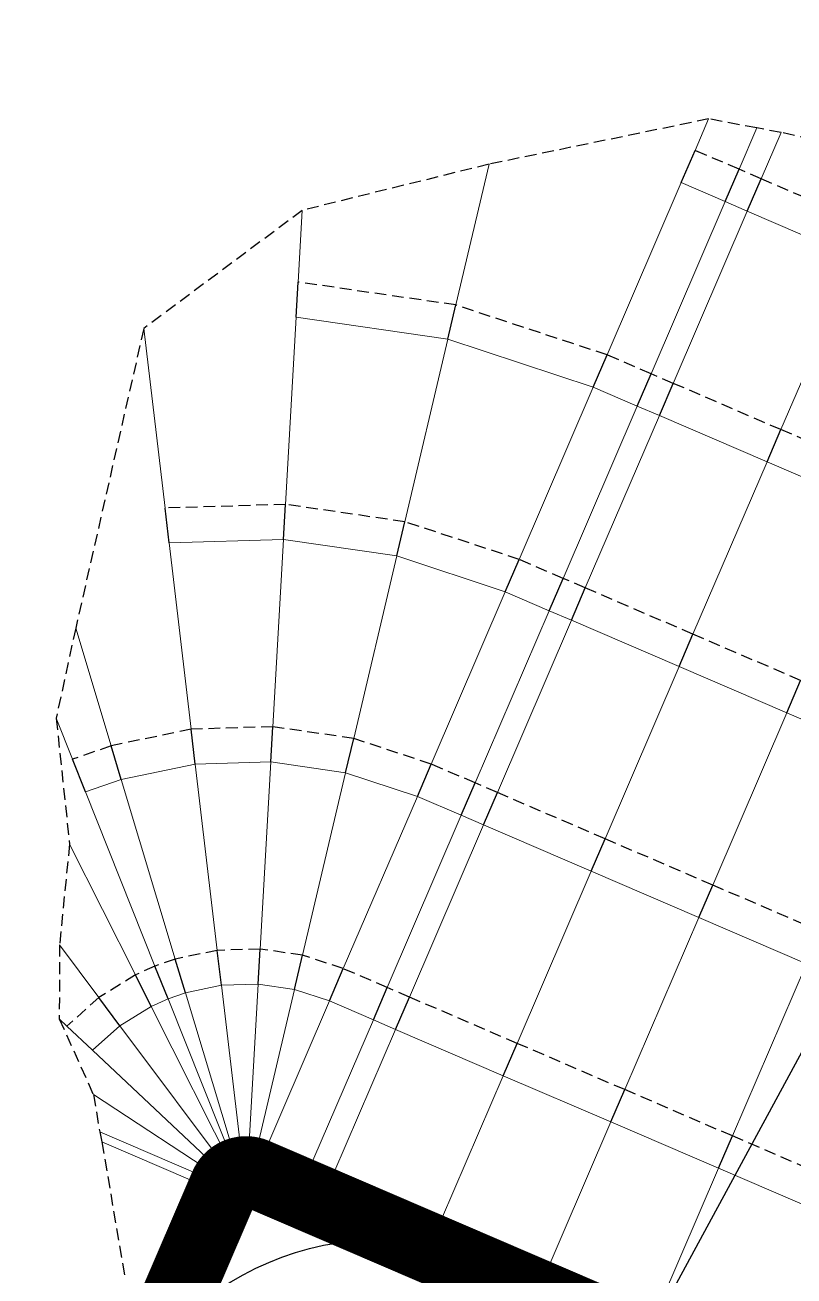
# Model space of a CAD drawing. Header units: metres. Extents: x 544752 to 548977, y 1840603 to 1844608.
# Drawn here: x 546561.3 to 546594.1, y 1843054.4 to 1843107.7 of the extents above; entities that cross this region are included whole.
import ezdxf

# ---------------------------------------------------------------- set-up
doc = ezdxf.new("R2010")
doc.units = ezdxf.units.M
doc.header["$MEASUREMENT"] = 0
doc.linetypes.add('ACAD_ISO02W100', pattern=[15, 12, -3])
doc.linetypes.add('Anordnung Grundriss$0$GESTRICHELT', pattern=[0.75, 0.5, -0.25])
doc.layers.add('Anordnung Grundriss$0$FBC-Windkraftstandort', color=7, linetype='Continuous')
doc.layers.add('C-ROAD', color=7, linetype='Continuous')
for name, color, linetype, lineweight in [('C-ROAD-CORR', 5, 'Continuous', 0), ('C-ROAD-LINK', 150, 'Continuous', 0), ('C-ROAD-STAN', 11, 'Continuous', 0), ('C-TOPO-FEAT', 94, 'Continuous', 5), ('Đường', 5, 'ACAD_ISO02W100', 5)]:
    doc.layers.add(name, color=color, linetype=linetype, lineweight=lineweight)

# ---------------------------------------------------------------- blocks, each defined once
blk = doc.blocks.new('TB')
at = {"layer": 'Anordnung Grundriss$0$FBC-Windkraftstandort', "color": 1, "ltscale": 0.2}
blk.add_lwpolyline([(-13.55471174141638, 1.926911110070236), (-43.69617991058402, -62.06130993178796), (-8.986057330875326, -2.857254823657982)], dxfattribs=at)
blk.add_circle((-0.4049538253086098, -1.769394799566726e-07), 12.5, dxfattribs=at)
at = {"layer": 'Defpoints', "color": 5, "linetype": 'Anordnung Grundriss$0$GESTRICHELT', "lineweight": 5, "ltscale": 0.2}
blk.add_circle((-0.4049538253086098, -1.769394799566726e-07), 105.7280000291212, dxfattribs=at)
blk = doc.blocks.new('VƯERFEWRFER')
blk.add_lwpolyline([(467558.3739784134, 1441403.465170017), (467513.3739784134, 1441403.465170017), (467513.3739784134, 1441358.465170017), (467558.3739784134, 1441358.465170017)], close=True)
blk = doc.blocks.new('fcwdăed')
at = {"xscale": -1, "rotation": 19.89216182940478}
blk.add_blockref('VƯERFEWRFER', (1396369.401823998, 242205.7439925189, -3.31594075425429), dxfattribs=at)
blk = doc.blocks.new('STA')
blk.add_circle((0, 0), 0.03600344113496039)
blk = doc.blocks.new('PI')
h = blk.add_hatch(color=256)
h.dxf.hatch_style = 1
h.paths.add_polyline_path([(0.01097384885793593, 0, 1), (-0.01097384885793593, 0, 1)])
at = {"xscale": 0.3048, "yscale": 0.3048, "zscale": 0.3048}
blk.add_blockref('STA', (0, 0), dxfattribs=at)

msp = doc.modelspace()

# ---------------------------------------------------------------- linework, layer by layer
at = {"layer": 'C-ROAD', "color": 3, "linetype": 'Continuous', "lineweight": 13}
for p, q in [((546570.189109219, 1843059.147695608), (546569.7941450139, 1843058.228999099)), ((546571.1078057286, 1843058.752731403), (546570.189109219, 1843059.147695608))]:
    msp.add_line(p, q, dxfattribs=at)
at = {"layer": 'C-ROAD', "color": 1, "linetype": 'ACAD_ISO02W100', "lineweight": -3, "ltscale": 0.1, "const_width": 3, "flags": 128}
msp.add_lwpolyline([(546571.1078057286, 1843058.752731403, 0.4142135625566546), (546569.7941450139, 1843058.228999099)], format="xyb", dxfattribs=at)
at = {"layer": 'C-ROAD', "color": 1, "linetype": 'ACAD_ISO02W100', "lineweight": 60, "ltscale": 0.1, "const_width": 3, "flags": 128}
for points in [[(546592.3027047494, 1843049.640661903), (546571.1078057286, 1843058.752731403)], [(546569.7941450139, 1843058.228999099), (546552.020755786, 1843016.887656167)]]:
    msp.add_lwpolyline(points, dxfattribs=at)
at = {"layer": 'C-ROAD-CORR', "color": 160, "linetype": 'Continuous'}
for p, q in [((546589.8686054714, 1843102.390815607, 604.0665627647725), (546590.4454271955, 1843103.732517204, 605.5270032718356)), ((546589.8686054714, 1843102.390815607, 604.0665627647725), (546590.4454271955, 1843103.732517204, 605.5270032718356)), ((546589.8686054714, 1843102.390815607, 604.0665627647725), (546590.4454271955, 1843103.732517204, 605.5270032718356)), ((546589.8686054714, 1843102.390815607, 604.0665627647725), (546590.4454271955, 1843103.732517204, 605.5270032718356)), ((546591.7417939145, 1843101.585498099, 604.0155886829159), (546592.4999079176, 1843103.34889002, 605.935038580672)), ((546591.7417939145, 1843101.585498099, 604.0155886829159), (546592.4999079176, 1843103.34889002, 605.935038580672)), ((546591.7417939145, 1843101.585498099, 604.0155886829159), (546592.4999079176, 1843103.34889002, 605.935038580672)), ((546591.7417939145, 1843101.585498099, 604.0155886829159), (546592.4999079176, 1843103.34889002, 605.935038580672)), ((546592.6895743011, 1843101.17803021, 603.989797238823), (546593.5381427864, 1843103.151821494, 606.1382665790724)), ((546592.6895743011, 1843101.17803021, 603.989797238823), (546593.5381427864, 1843103.151821494, 606.1382665790724)), ((546592.6895743011, 1843101.17803021, 603.989797238823), (546593.5381427864, 1843103.151821494, 606.1382665790724)), ((546592.6895743011, 1843101.17803021, 603.989797238823), (546593.5381427864, 1843103.151821494, 606.1382665790724)), ((546589.2761591638, 1843101.012770843, 604.0365627647725), (546589.8686054714, 1843102.390815607, 604.0665627647725)), ((546589.2761591638, 1843101.012770843, 604.0365627647725), (546589.8686054714, 1843102.390815607, 604.0665627647725)), ((546579.6607611441, 1843095.793681025, 596.0409039692153), (546581.0765554382, 1843101.799887236, 602.2117212999026)), ((546579.6607611441, 1843095.793681025, 596.0409039692153), (546581.0765554382, 1843101.799887236, 602.2117212999026)), ((546579.6607611441, 1843095.793681025, 596.0409039692153), (546581.0765554382, 1843101.799887236, 602.2117212999026)), ((546579.6607611441, 1843095.793681025, 596.0409039692153), (546581.0765554382, 1843101.799887236, 602.2117212999026)), ((546591.1493476068, 1843100.207453334, 603.9855886829159), (546591.7417939145, 1843101.585498099, 604.0155886829159)), ((546591.1493476068, 1843100.207453334, 603.9855886829159), (546591.7417939145, 1843101.585498099, 604.0155886829159)), ((546586.1164455229, 1843093.663198766, 596.0365627647725), (546589.2761591638, 1843101.012770843, 604.0365627647725)), ((546586.1164455229, 1843093.663198766, 596.0365627647725), (546589.2761591638, 1843101.012770843, 604.0365627647725)), ((546586.1164455229, 1843093.663198766, 596.0365627647725), (546589.2761591638, 1843101.012770843, 604.0365627647725)), ((546592.0971279935, 1843099.799985446, 603.9597972388231), (546592.6895743011, 1843101.17803021, 603.989797238823)), ((546592.0971279935, 1843099.799985446, 603.9597972388231), (546592.6895743011, 1843101.17803021, 603.989797238823)), ((546587.9896339659, 1843092.857881258, 595.9855886829159), (546591.1493476068, 1843100.207453334, 603.9855886829159)), ((546587.9896339659, 1843092.857881258, 595.9855886829159), (546591.1493476068, 1843100.207453334, 603.9855886829159)), ((546587.9896339659, 1843092.857881258, 595.9855886829159), (546591.1493476068, 1843100.207453334, 603.9855886829159)), ((546572.9331987617, 1843096.770778642, 596.0451132683564), (546573.1077186952, 1843099.831204151, 599.110510714336)), ((546572.9331987617, 1843096.770778642, 596.0451132683564), (546573.1077186952, 1843099.831204151, 599.110510714336)), ((546572.9331987617, 1843096.770778642, 596.0451132683564), (546573.1077186952, 1843099.831204151, 599.110510714336)), ((546572.9331987617, 1843096.770778642, 596.0451132683564), (546573.1077186952, 1843099.831204151, 599.110510714336)), ((546588.9374143525, 1843092.450413369, 595.9597972388231), (546592.0971279935, 1843099.799985446, 603.9597972388231)), ((546588.9374143525, 1843092.450413369, 595.9597972388231), (546592.0971279935, 1843099.799985446, 603.9597972388231)), ((546588.9374143525, 1843092.450413369, 595.9597972388231), (546592.0971279935, 1843099.799985446, 603.9597972388231)), ((546593.5308969003, 1843090.475592343, 595.8347972388232), (546596.6906105413, 1843097.82516442, 603.8347972388232)), ((546593.5308969003, 1843090.475592343, 595.8347972388232), (546596.6906105413, 1843097.82516442, 603.8347972388232)), ((546593.5308969003, 1843090.475592343, 595.8347972388232), (546596.6906105413, 1843097.82516442, 603.8347972388232)), ((546572.8478004064, 1843095.273211575, 596.0151132683565), (546572.9331987617, 1843096.770778642, 596.0451132683564)), ((546572.8478004064, 1843095.273211575, 596.0151132683565), (546572.9331987617, 1843096.770778642, 596.0451132683564)), ((546579.3166103895, 1843094.333694636, 596.0109039692153), (546579.6607611441, 1843095.793681025, 596.0409039692153)), ((546579.3166103895, 1843094.333694636, 596.0109039692153), (546579.6607611441, 1843095.793681025, 596.0409039692153)), ((546572.3923425113, 1843087.286187216, 588.0151132683565), (546572.8478004064, 1843095.273211575, 596.0151132683565)), ((546572.3923425113, 1843087.286187216, 588.0151132683565), (546572.8478004064, 1843095.273211575, 596.0151132683565)), ((546572.3923425113, 1843087.286187216, 588.0151132683565), (546572.8478004064, 1843095.273211575, 596.0151132683565)), ((546567.2525145387, 1843087.13038513, 588.0190627647748), (546566.347423896, 1843094.793202136, 595.7351468458039)), ((546567.2525145387, 1843087.13038513, 588.0190627647748), (546566.347423896, 1843094.793202136, 595.7351468458039)), ((546567.2525145387, 1843087.13038513, 588.0190627647748), (546566.347423896, 1843094.793202136, 595.7351468458039)), ((546567.2525145387, 1843087.13038513, 588.0190627647748), (546566.347423896, 1843094.793202136, 595.7351468458039)), ((546577.4811396981, 1843086.547100557, 588.0109039692153), (546579.3166103895, 1843094.333694636, 596.0109039692153)), ((546577.4811396981, 1843086.547100557, 588.0109039692153), (546579.3166103895, 1843094.333694636, 596.0109039692153)), ((546577.4811396981, 1843086.547100557, 588.0109039692153), (546579.3166103895, 1843094.333694636, 596.0109039692153)), ((546585.5239992152, 1843092.285154002, 596.0065627647725), (546586.1164455229, 1843093.663198766, 596.0365627647725)), ((546585.5239992152, 1843092.285154002, 596.0065627647725), (546586.1164455229, 1843093.663198766, 596.0365627647725)), ((546587.3971876582, 1843091.479836493, 595.955588682916), (546587.9896339659, 1843092.857881258, 595.9855886829159)), ((546587.3971876582, 1843091.479836493, 595.955588682916), (546587.9896339659, 1843092.857881258, 595.9855886829159)), ((546582.3642855743, 1843084.935581926, 588.0065627647725), (546585.5239992152, 1843092.285154002, 596.0065627647725)), ((546582.3642855743, 1843084.935581926, 588.0065627647725), (546585.5239992152, 1843092.285154002, 596.0065627647725)), ((546582.3642855743, 1843084.935581926, 588.0065627647725), (546585.5239992152, 1843092.285154002, 596.0065627647725)), ((546588.3449680449, 1843091.072368605, 595.9297972388231), (546588.9374143525, 1843092.450413369, 595.9597972388231)), ((546588.3449680449, 1843091.072368605, 595.9297972388231), (546588.9374143525, 1843092.450413369, 595.9597972388231)), ((546584.2374740173, 1843084.130264417, 587.955588682916), (546587.3971876582, 1843091.479836493, 595.955588682916)), ((546584.2374740173, 1843084.130264417, 587.955588682916), (546587.3971876582, 1843091.479836493, 595.955588682916)), ((546584.2374740173, 1843084.130264417, 587.955588682916), (546587.3971876582, 1843091.479836493, 595.955588682916)), ((546585.185254404, 1843083.722796528, 587.9297972388231), (546588.3449680449, 1843091.072368605, 595.9297972388231)), ((546585.185254404, 1843083.722796528, 587.9297972388231), (546588.3449680449, 1843091.072368605, 595.9297972388231)), ((546585.185254404, 1843083.722796528, 587.9297972388231), (546588.3449680449, 1843091.072368605, 595.9297972388231)), ((546592.9384505927, 1843089.097547579, 595.8047972388232), (546593.5308969003, 1843090.475592343, 595.8347972388232)), ((546592.9384505927, 1843089.097547579, 595.8047972388232), (546593.5308969003, 1843090.475592343, 595.8347972388232)), ((546589.7787369518, 1843081.747975503, 587.8047972388232), (546592.9384505927, 1843089.097547579, 595.8047972388232)), ((546589.7787369518, 1843081.747975503, 587.8047972388232), (546592.9384505927, 1843089.097547579, 595.8047972388232)), ((546589.7787369518, 1843081.747975503, 587.8047972388232), (546592.9384505927, 1843089.097547579, 595.8047972388232)), ((546567.4284633684, 1843085.640740202, 587.9890627647749), (546567.2525145387, 1843087.13038513, 588.0190627647748)), ((546567.4284633684, 1843085.640740202, 587.9890627647749), (546567.2525145387, 1843087.13038513, 588.0190627647748)), ((546572.3069441561, 1843085.788620149, 587.9851132683565), (546572.3923425113, 1843087.286187216, 588.0151132683565)), ((546572.3069441561, 1843085.788620149, 587.9851132683565), (546572.3923425113, 1843087.286187216, 588.0151132683565)), ((546577.1369889434, 1843085.087114168, 587.9809039692153), (546577.4811396981, 1843086.547100557, 588.0109039692153)), ((546577.1369889434, 1843085.087114168, 587.9809039692153), (546577.4811396981, 1843086.547100557, 588.0109039692153)), ((546571.851486261, 1843077.80159579, 579.9851132683565), (546572.3069441561, 1843085.788620149, 587.9851132683565)), ((546571.851486261, 1843077.80159579, 579.9851132683565), (546572.3069441561, 1843085.788620149, 587.9851132683565)), ((546571.851486261, 1843077.80159579, 579.9851132683565), (546572.3069441561, 1843085.788620149, 587.9851132683565)), ((546568.366857127, 1843077.695967257, 579.9890627647749), (546567.4284633684, 1843085.640740202, 587.9890627647749)), ((546568.366857127, 1843077.695967257, 579.9890627647749), (546567.4284633684, 1843085.640740202, 587.9890627647749)), ((546568.366857127, 1843077.695967257, 579.9890627647749), (546567.4284633684, 1843085.640740202, 587.9890627647749)), ((546575.301518252, 1843077.300520089, 579.9809039692153), (546577.1369889434, 1843085.087114168, 587.9809039692153)), ((546575.301518252, 1843077.300520089, 579.9809039692153), (546577.1369889434, 1843085.087114168, 587.9809039692153)), ((546575.301518252, 1843077.300520089, 579.9809039692153), (546577.1369889434, 1843085.087114168, 587.9809039692153)), ((546581.7718392666, 1843083.557537161, 587.9765627647726), (546582.3642855743, 1843084.935581926, 588.0065627647725)), ((546581.7718392666, 1843083.557537161, 587.9765627647726), (546582.3642855743, 1843084.935581926, 588.0065627647725)), ((546583.6450277097, 1843082.752219653, 587.925588682916), (546584.2374740173, 1843084.130264417, 587.955588682916)), ((546583.6450277097, 1843082.752219653, 587.925588682916), (546584.2374740173, 1843084.130264417, 587.955588682916)), ((546584.5928080963, 1843082.344751764, 587.8997972388231), (546585.185254404, 1843083.722796528, 587.9297972388231)), ((546584.5928080963, 1843082.344751764, 587.8997972388231), (546585.185254404, 1843083.722796528, 587.9297972388231)), ((546578.6121256257, 1843076.207965085, 579.9765627647726), (546581.7718392666, 1843083.557537161, 587.9765627647726)), ((546578.6121256257, 1843076.207965085, 579.9765627647726), (546581.7718392666, 1843083.557537161, 587.9765627647726)), ((546578.6121256257, 1843076.207965085, 579.9765627647726), (546581.7718392666, 1843083.557537161, 587.9765627647726)), ((546580.4853140687, 1843075.402647576, 579.925588682916), (546583.6450277097, 1843082.752219653, 587.925588682916)), ((546580.4853140687, 1843075.402647576, 579.925588682916), (546583.6450277097, 1843082.752219653, 587.925588682916)), ((546580.4853140687, 1843075.402647576, 579.925588682916), (546583.6450277097, 1843082.752219653, 587.925588682916)), ((546564.953509541, 1843076.986843959, 579.9926324550156), (546563.4420546929, 1843082.013226568, 585.2413482876593)), ((546564.953509541, 1843076.986843959, 579.9926324550156), (546563.4420546929, 1843082.013226568, 585.2413482876593)), ((546564.953509541, 1843076.986843959, 579.9926324550156), (546563.4420546929, 1843082.013226568, 585.2413482876593)), ((546564.953509541, 1843076.986843959, 579.9926324550156), (546563.4420546929, 1843082.013226568, 585.2413482876593)), ((546581.4330944554, 1843074.995179687, 579.8997972388231), (546584.5928080963, 1843082.344751764, 587.8997972388231)), ((546581.4330944554, 1843074.995179687, 579.8997972388231), (546584.5928080963, 1843082.344751764, 587.8997972388231)), ((546581.4330944554, 1843074.995179687, 579.8997972388231), (546584.5928080963, 1843082.344751764, 587.8997972388231)), ((546589.1862906441, 1843080.369930738, 587.7747972388232), (546589.7787369518, 1843081.747975503, 587.8047972388232)), ((546589.1862906441, 1843080.369930738, 587.7747972388232), (546589.7787369518, 1843081.747975503, 587.8047972388232)), ((546586.0265770032, 1843073.020358662, 579.7747972388232), (546589.1862906441, 1843080.369930738, 587.7747972388232)), ((546586.0265770032, 1843073.020358662, 579.7747972388232), (546589.1862906441, 1843080.369930738, 587.7747972388232)), ((546586.0265770032, 1843073.020358662, 579.7747972388232), (546589.1862906441, 1843080.369930738, 587.7747972388232)), ((546593.7797731919, 1843078.395109713, 587.6497972388233), (546594.3722194995, 1843079.773154477, 587.6797972388233)), ((546593.7797731919, 1843078.395109713, 587.6497972388233), (546594.3722194995, 1843079.773154477, 587.6797972388233)), ((546590.620059551, 1843071.045537636, 579.6497972388233), (546593.7797731919, 1843078.395109713, 587.6497972388233)), ((546590.620059551, 1843071.045537636, 579.6497972388233), (546593.7797731919, 1843078.395109713, 587.6497972388233)), ((546590.620059551, 1843071.045537636, 579.6497972388233), (546593.7797731919, 1843078.395109713, 587.6497972388233)), ((546563.3061482369, 1843076.412002881, 579.9941731654365), (546562.60715903, 1843078.165254785, 581.8816259860539)), ((546563.3061482369, 1843076.412002881, 579.9941731654365), (546562.60715903, 1843078.165254785, 581.8816259860539)), ((546563.3061482369, 1843076.412002881, 579.9941731654365), (546562.60715903, 1843078.165254785, 581.8816259860539)), ((546563.3061482369, 1843076.412002881, 579.9941731654365), (546562.60715903, 1843078.165254785, 581.8816259860539)), ((546571.7660879057, 1843076.304028723, 579.9551132683565), (546571.851486261, 1843077.80159579, 579.9851132683565)), ((546571.7660879057, 1843076.304028723, 579.9551132683565), (546571.851486261, 1843077.80159579, 579.9851132683565)), ((546568.5428059568, 1843076.20632233, 579.9590627647749), (546568.366857127, 1843077.695967257, 579.9890627647749)), ((546568.5428059568, 1843076.20632233, 579.9590627647749), (546568.366857127, 1843077.695967257, 579.9890627647749)), ((546574.9573674974, 1843075.8405337, 579.9509039692153), (546575.301518252, 1843077.300520089, 579.9809039692153)), ((546574.9573674974, 1843075.8405337, 579.9509039692153), (546575.301518252, 1843077.300520089, 579.9809039692153)), ((546565.3854594397, 1843075.550383279, 579.9626324550156), (546564.953509541, 1843076.986843959, 579.9926324550156)), ((546565.3854594397, 1843075.550383279, 579.9626324550156), (546564.953509541, 1843076.986843959, 579.9926324550156)), ((546563.8616502333, 1843075.018655282, 579.9641731654365), (546563.3061482369, 1843076.412002881, 579.9941731654365)), ((546563.8616502333, 1843075.018655282, 579.9641731654365), (546563.3061482369, 1843076.412002881, 579.9941731654365)), ((546569.4811997153, 1843068.261549384, 571.9590627647749), (546568.5428059568, 1843076.20632233, 579.9590627647749)), ((546569.4811997153, 1843068.261549384, 571.9590627647749), (546568.5428059568, 1843076.20632233, 579.9590627647749)), ((546569.4811997153, 1843068.261549384, 571.9590627647749), (546568.5428059568, 1843076.20632233, 579.9590627647749)), ((546571.3106300107, 1843068.317004364, 571.9551132683565), (546571.7660879057, 1843076.304028723, 579.9551132683565)), ((546571.3106300107, 1843068.317004364, 571.9551132683565), (546571.7660879057, 1843076.304028723, 579.9551132683565)), ((546571.3106300107, 1843068.317004364, 571.9551132683565), (546571.7660879057, 1843076.304028723, 579.9551132683565)), ((546578.0196793181, 1843074.82992032, 579.9465627647726), (546578.6121256257, 1843076.207965085, 579.9765627647726)), ((546578.0196793181, 1843074.82992032, 579.9465627647726), (546578.6121256257, 1843076.207965085, 579.9765627647726)), ((546573.1218968059, 1843068.053939621, 571.9509039692153), (546574.9573674974, 1843075.8405337, 579.9509039692153)), ((546573.1218968059, 1843068.053939621, 571.9509039692153), (546574.9573674974, 1843075.8405337, 579.9509039692153)), ((546573.1218968059, 1843068.053939621, 571.9509039692153), (546574.9573674974, 1843075.8405337, 579.9509039692153)), ((546567.6891922327, 1843067.889259653, 571.9626324550156), (546565.3854594397, 1843075.550383279, 579.9626324550156)), ((546567.6891922327, 1843067.889259653, 571.9626324550156), (546565.3854594397, 1843075.550383279, 579.9626324550156)), ((546567.6891922327, 1843067.889259653, 571.9626324550156), (546565.3854594397, 1843075.550383279, 579.9626324550156)), ((546579.8928677611, 1843074.024602812, 579.895588682916), (546580.4853140687, 1843075.402647576, 579.925588682916)), ((546579.8928677611, 1843074.024602812, 579.895588682916), (546580.4853140687, 1843075.402647576, 579.925588682916)), ((546566.8243275479, 1843067.587468087, 571.9641731654365), (546563.8616502333, 1843075.018655282, 579.9641731654365)), ((546566.8243275479, 1843067.587468087, 571.9641731654365), (546563.8616502333, 1843075.018655282, 579.9641731654365)), ((546566.8243275479, 1843067.587468087, 571.9641731654365), (546563.8616502333, 1843075.018655282, 579.9641731654365)), ((546574.8599656771, 1843067.480348244, 571.9465627647726), (546578.0196793181, 1843074.82992032, 579.9465627647726)), ((546574.8599656771, 1843067.480348244, 571.9465627647726), (546578.0196793181, 1843074.82992032, 579.9465627647726)), ((546574.8599656771, 1843067.480348244, 571.9465627647726), (546578.0196793181, 1843074.82992032, 579.9465627647726)), ((546580.8406481477, 1843073.617134923, 579.8697972388231), (546581.4330944554, 1843074.995179687, 579.8997972388231)), ((546580.8406481477, 1843073.617134923, 579.8697972388231), (546581.4330944554, 1843074.995179687, 579.8997972388231)), ((546576.7331541202, 1843066.675030735, 571.895588682916), (546579.8928677611, 1843074.024602812, 579.895588682916)), ((546576.7331541202, 1843066.675030735, 571.895588682916), (546579.8928677611, 1843074.024602812, 579.895588682916)), ((546576.7331541202, 1843066.675030735, 571.895588682916), (546579.8928677611, 1843074.024602812, 579.895588682916)), ((546577.6809345068, 1843066.267562846, 571.8697972388231), (546580.8406481477, 1843073.617134923, 579.8697972388231)), ((546577.6809345068, 1843066.267562846, 571.8697972388231), (546580.8406481477, 1843073.617134923, 579.8697972388231)), ((546577.6809345068, 1843066.267562846, 571.8697972388231), (546580.8406481477, 1843073.617134923, 579.8697972388231)), ((546585.4341306955, 1843071.642313897, 579.7447972388233), (546586.0265770032, 1843073.020358662, 579.7747972388232)), ((546585.4341306955, 1843071.642313897, 579.7447972388233), (546586.0265770032, 1843073.020358662, 579.7747972388232)), ((546565.9890568039, 1843067.211447006, 571.9657138758525), (546563.1779706647, 1843072.791869225, 578.2141790819768)), ((546565.9890568039, 1843067.211447006, 571.9657138758525), (546563.1779706647, 1843072.791869225, 578.2141790819768)), ((546565.9890568039, 1843067.211447006, 571.9657138758525), (546563.1779706647, 1843072.791869225, 578.2141790819768)), ((546565.9890568039, 1843067.211447006, 571.9657138758525), (546563.1779706647, 1843072.791869225, 578.2141790819768)), ((546582.2744170546, 1843064.292741821, 571.7447972388233), (546585.4341306955, 1843071.642313897, 579.7447972388233)), ((546582.2744170546, 1843064.292741821, 571.7447972388233), (546585.4341306955, 1843071.642313897, 579.7447972388233)), ((546582.2744170546, 1843064.292741821, 571.7447972388233), (546585.4341306955, 1843071.642313897, 579.7447972388233)), ((546590.0276132433, 1843069.667492872, 579.6197972388234), (546590.620059551, 1843071.045537636, 579.6497972388233)), ((546590.0276132433, 1843069.667492872, 579.6197972388234), (546590.620059551, 1843071.045537636, 579.6497972388233)), ((546586.8678996024, 1843062.317920795, 571.6197972388234), (546590.0276132433, 1843069.667492872, 579.6197972388234)), ((546586.8678996024, 1843062.317920795, 571.6197972388234), (546590.0276132433, 1843069.667492872, 579.6197972388234)), ((546586.8678996024, 1843062.317920795, 571.6197972388234), (546590.0276132433, 1843069.667492872, 579.6197972388234)), ((546564.4324511836, 1843066.248706436, 571.968213399868), (546562.7519351224, 1843068.500316593, 574.7778188044323)), ((546564.4324511836, 1843066.248706436, 571.968213399868), (546562.7519351224, 1843068.500316593, 574.7778188044323)), ((546564.4324511836, 1843066.248706436, 571.968213399868), (546562.7519351224, 1843068.500316593, 574.7778188044323)), ((546564.4324511836, 1843066.248706436, 571.968213399868), (546562.7519351224, 1843068.500316593, 574.7778188044323)), ((546569.657148545, 1843066.771904457, 571.9290627647749), (546569.4811997153, 1843068.261549384, 571.9590627647749)), ((546569.657148545, 1843066.771904457, 571.9290627647749), (546569.4811997153, 1843068.261549384, 571.9590627647749)), ((546571.2252316554, 1843066.819437297, 571.9251132683565), (546571.3106300107, 1843068.317004364, 571.9551132683565)), ((546571.2252316554, 1843066.819437297, 571.9251132683565), (546571.3106300107, 1843068.317004364, 571.9551132683565)), ((546567.3798295445, 1843066.194120488, 571.9341731654365), (546566.8243275479, 1843067.587468087, 571.9641731654365)), ((546567.3798295445, 1843066.194120488, 571.9341731654365), (546566.8243275479, 1843067.587468087, 571.9641731654365)), ((546568.1211421314, 1843066.452798973, 571.9326324550157), (546567.6891922327, 1843067.889259653, 571.9626324550156)), ((546568.1211421314, 1843066.452798973, 571.9326324550157), (546567.6891922327, 1843067.889259653, 571.9626324550156)), ((546572.7777460513, 1843066.593953232, 571.9209039692154), (546573.1218968059, 1843068.053939621, 571.9509039692153)), ((546572.7777460513, 1843066.593953232, 571.9209039692154), (546573.1218968059, 1843068.053939621, 571.9509039692153)), ((546591.4613821502, 1843060.34309977, 571.4947972388235), (546594.6210957911, 1843067.692671846, 579.4947972388235)), ((546591.4613821502, 1843060.34309977, 571.4947972388235), (546594.6210957911, 1843067.692671846, 579.4947972388235)), ((546591.4613821502, 1843060.34309977, 571.4947972388235), (546594.6210957911, 1843067.692671846, 579.4947972388235)), ((546566.6638831923, 1843065.871816704, 571.9357138758526), (546565.9890568039, 1843067.211447006, 571.9657138758525)), ((546566.6638831923, 1843065.871816704, 571.9357138758526), (546565.9890568039, 1843067.211447006, 571.9657138758525)), ((546574.2675193695, 1843066.10230348, 571.9165627647726), (546574.8599656771, 1843067.480348244, 571.9465627647726)), ((546574.2675193695, 1843066.10230348, 571.9165627647726), (546574.8599656771, 1843067.480348244, 571.9465627647726)), ((546570.5955423036, 1843058.827131512, 563.9290627647749), (546569.657148545, 1843066.771904457, 571.9290627647749)), ((546570.5955423036, 1843058.827131512, 563.9290627647749), (546569.657148545, 1843066.771904457, 571.9290627647749)), ((546570.5955423036, 1843058.827131512, 563.9290627647749), (546569.657148545, 1843066.771904457, 571.9290627647749)), ((546570.7697737603, 1843058.832412938, 563.9251132683565), (546571.2252316554, 1843066.819437297, 571.9251132683565)), ((546570.7697737603, 1843058.832412938, 563.9251132683565), (546571.2252316554, 1843066.819437297, 571.9251132683565)), ((546570.7697737603, 1843058.832412938, 563.9251132683565), (546571.2252316554, 1843066.819437297, 571.9251132683565)), ((546570.9422753599, 1843058.807359153, 563.9209039692154), (546572.7777460513, 1843066.593953232, 571.9209039692154)), ((546570.9422753599, 1843058.807359153, 563.9209039692154), (546572.7777460513, 1843066.593953232, 571.9209039692154)), ((546570.9422753599, 1843058.807359153, 563.9209039692154), (546572.7777460513, 1843066.593953232, 571.9209039692154)), ((546576.1407078125, 1843065.296985971, 571.865588682916), (546576.7331541202, 1843066.675030735, 571.895588682916)), ((546576.1407078125, 1843065.296985971, 571.865588682916), (546576.7331541202, 1843066.675030735, 571.895588682916)), ((546565.3296498035, 1843065.046610502, 571.938213399868), (546564.4324511836, 1843066.248706436, 571.968213399868)), ((546565.3296498035, 1843065.046610502, 571.938213399868), (546564.4324511836, 1843066.248706436, 571.968213399868)), ((546570.3425068591, 1843058.762933293, 563.9341731654365), (546567.3798295445, 1843066.194120488, 571.9341731654365)), ((546570.3425068591, 1843058.762933293, 563.9341731654365), (546567.3798295445, 1843066.194120488, 571.9341731654365)), ((546570.3425068591, 1843058.762933293, 563.9341731654365), (546567.3798295445, 1843066.194120488, 571.9341731654365)), ((546570.4248749244, 1843058.791675347, 563.9326324550157), (546568.1211421314, 1843066.452798973, 571.9326324550157)), ((546570.4248749244, 1843058.791675347, 563.9326324550157), (546568.1211421314, 1843066.452798973, 571.9326324550157)), ((546570.4248749244, 1843058.791675347, 563.9326324550157), (546568.1211421314, 1843066.452798973, 571.9326324550157)), ((546571.1078057286, 1843058.752731403, 563.9165627647726), (546574.2675193695, 1843066.10230348, 571.9165627647726)), ((546571.1078057286, 1843058.752731403, 563.9165627647726), (546574.2675193695, 1843066.10230348, 571.9165627647726)), ((546571.1078057286, 1843058.752731403, 563.9165627647726), (546574.2675193695, 1843066.10230348, 571.9165627647726)), ((546577.0884881992, 1843064.889518082, 571.8397972388232), (546577.6809345068, 1843066.267562846, 571.8697972388231)), ((546577.0884881992, 1843064.889518082, 571.8397972388232), (546577.6809345068, 1843066.267562846, 571.8697972388231)), ((546570.2629572644, 1843058.727121761, 563.9357138758526), (546566.6638831923, 1843065.871816704, 571.9357138758526)), ((546570.2629572644, 1843058.727121761, 563.9357138758526), (546566.6638831923, 1843065.871816704, 571.9357138758526)), ((546570.2629572644, 1843058.727121761, 563.9357138758526), (546566.6638831923, 1843065.871816704, 571.9357138758526)), ((546563.066672046, 1843065.030290331, 571.970055080292), (546562.7405098659, 1843065.337260555, 572.4179529329275)), ((546563.066672046, 1843065.030290331, 571.970055080292), (546562.7405098659, 1843065.337260555, 572.4179529329275)), ((546563.066672046, 1843065.030290331, 571.970055080292), (546562.7405098659, 1843065.337260555, 572.4179529329275)), ((546563.066672046, 1843065.030290331, 571.970055080292), (546562.7405098659, 1843065.337260555, 572.4179529329275)), ((546564.1589819713, 1843064.00225384, 571.940055080292), (546563.066672046, 1843065.030290331, 571.970055080292)), ((546564.1589819713, 1843064.00225384, 571.940055080292), (546563.066672046, 1843065.030290331, 571.970055080292)), ((546570.1147091101, 1843058.635432183, 563.938213399868), (546565.3296498035, 1843065.046610502, 571.938213399868)), ((546570.1147091101, 1843058.635432183, 563.938213399868), (546565.3296498035, 1843065.046610502, 571.938213399868)), ((546570.1147091101, 1843058.635432183, 563.938213399868), (546565.3296498035, 1843065.046610502, 571.938213399868)), ((546572.9809941716, 1843057.947413894, 563.865588682916), (546576.1407078125, 1843065.296985971, 571.865588682916)), ((546572.9809941716, 1843057.947413894, 563.865588682916), (546576.1407078125, 1843065.296985971, 571.865588682916)), ((546572.9809941716, 1843057.947413894, 563.865588682916), (546576.1407078125, 1843065.296985971, 571.865588682916)), ((546573.9287745582, 1843057.539946006, 563.8397972388232), (546577.0884881992, 1843064.889518082, 571.8397972388232)), ((546573.9287745582, 1843057.539946006, 563.8397972388232), (546577.0884881992, 1843064.889518082, 571.8397972388232)), ((546573.9287745582, 1843057.539946006, 563.8397972388232), (546577.0884881992, 1843064.889518082, 571.8397972388232)), ((546569.9846349065, 1843058.519392554, 563.940055080292), (546564.1589819713, 1843064.00225384, 571.940055080292)), ((546569.9846349065, 1843058.519392554, 563.940055080292), (546564.1589819713, 1843064.00225384, 571.940055080292)), ((546569.9846349065, 1843058.519392554, 563.940055080292), (546564.1589819713, 1843064.00225384, 571.940055080292)), ((546581.681970747, 1843062.914697057, 571.7147972388233), (546582.2744170546, 1843064.292741821, 571.7447972388233)), ((546581.681970747, 1843062.914697057, 571.7147972388233), (546582.2744170546, 1843064.292741821, 571.7447972388233)), ((546578.522257106, 1843055.56512498, 563.7147972388233), (546581.681970747, 1843062.914697057, 571.7147972388233)), ((546578.522257106, 1843055.56512498, 563.7147972388233), (546581.681970747, 1843062.914697057, 571.7147972388233)), ((546578.522257106, 1843055.56512498, 563.7147972388233), (546581.681970747, 1843062.914697057, 571.7147972388233)), ((546586.2754532947, 1843060.939876031, 571.5897972388234), (546586.8678996024, 1843062.317920795, 571.6197972388234)), ((546586.2754532947, 1843060.939876031, 571.5897972388234), (546586.8678996024, 1843062.317920795, 571.6197972388234)), ((546569.8766868925, 1843058.382528679, 563.9411829585952), (546564.196036729, 1843062.108874499, 570.7349624257695)), ((546569.8766868925, 1843058.382528679, 563.9411829585952), (546564.196036729, 1843062.108874499, 570.7349624257695)), ((546569.8766868925, 1843058.382528679, 563.9411829585952), (546564.196036729, 1843062.108874499, 570.7349624257695)), ((546569.8766868925, 1843058.382528679, 563.9411829585952), (546564.196036729, 1843062.108874499, 570.7349624257695)), ((546583.1157396538, 1843053.590303955, 563.5897972388234), (546586.2754532947, 1843060.939876031, 571.5897972388234)), ((546583.1157396538, 1843053.590303955, 563.5897972388234), (546586.2754532947, 1843060.939876031, 571.5897972388234)), ((546583.1157396538, 1843053.590303955, 563.5897972388234), (546586.2754532947, 1843060.939876031, 571.5897972388234)), ((546569.7941450139, 1843058.228999099, 563.9415627647686), (546564.4673319138, 1843060.51909216, 569.7397921524451)), ((546569.7941450139, 1843058.228999099, 563.9415627647686), (546564.4673319138, 1843060.51909216, 569.7397921524451)), ((546569.7941450139, 1843058.228999099, 563.9415627647686), (546564.4673319138, 1843060.51909216, 569.7397921524451)), ((546569.7941450139, 1843058.228999099, 563.9415627647686), (546564.4673319138, 1843060.51909216, 569.7397921524451)), ((546590.8689358425, 1843058.965055005, 571.4647972388235), (546591.4613821502, 1843060.34309977, 571.4947972388235)), ((546590.8689358425, 1843058.965055005, 571.4647972388235), (546591.4613821502, 1843060.34309977, 571.4947972388235)), ((546569.6525177084, 1843057.899570483, 563.9415627647684), (546564.5552865973, 1843060.090962104, 569.4898924447388)), ((546569.6525177084, 1843057.899570483, 563.9415627647684), (546564.5552865973, 1843060.090962104, 569.4898924447388)), ((546569.6525177084, 1843057.899570483, 563.9415627647684), (546564.5552865973, 1843060.090962104, 569.4898924447388)), ((546569.6525177084, 1843057.899570483, 563.9415627647684), (546564.5552865973, 1843060.090962104, 569.4898924447388)), ((546587.7092222016, 1843051.615482929, 563.4647972388235), (546590.8689358425, 1843058.965055005, 571.4647972388235)), ((546587.7092222016, 1843051.615482929, 563.4647972388235), (546590.8689358425, 1843058.965055005, 571.4647972388235)), ((546587.7092222016, 1843051.615482929, 563.4647972388235), (546590.8689358425, 1843058.965055005, 571.4647972388235))]:
    msp.add_line(p, q, dxfattribs=at)
at = {"layer": 'C-ROAD-CORR', "color": 11, "linetype": 'Anordnung Grundriss$0$GESTRICHELT', "lineweight": 30}
for points in [[(546612.9604910426, 1843097.691183741, 608.2927300756255), (546608.1721731345, 1843099.212812899, 607.9244312964876), (546603.3371318892, 1843100.62576242, 607.4378348672623), (546598.4944991714, 1843102.021053988, 606.9320177784693), (546593.5381427865, 1843103.151821494, 606.1382665790724), (546592.4999079177, 1843103.34889002, 605.935038580672), (546590.4454271956, 1843103.732517204, 605.5270032718356), (546581.0765554331, 1843101.799887237, 602.2117212999026), (546573.1077186902, 1843099.831204151, 599.110510714336), (546566.3474238915, 1843094.793202135, 595.7351468458039), (546563.4420546901, 1843082.013226568, 585.2413482876593), (546562.6071590261, 1843078.165254784, 581.8816259860539), (546563.177970663, 1843072.791869225, 578.2141790819768), (546562.7519351213, 1843068.500316593, 574.7778188044323), (546562.740509864, 1843065.337260554, 572.4179529329275), (546564.1960367286, 1843062.108874499, 570.7349624257695), (546564.4673319136, 1843060.51909216, 569.7397921524451), (546564.5552865973, 1843060.090962104, 569.4898924447388), (546565.5583771116, 1843054.217221657, 566.2484394637728)], [(546611.0635044924, 1843093.278746108, 603.4897972388235), (546606.4700219446, 1843095.253567133, 603.6147972388234), (546601.8765393968, 1843097.228388159, 603.7397972388233), (546597.283056849, 1843099.203209184, 603.8647972388231), (546592.6895743012, 1843101.17803021, 603.989797238823), (546591.7417939146, 1843101.585498099, 604.0155886829159), (546589.8686054717, 1843102.390815607, 604.0665627647725)], [(546607.3113445438, 1843084.551129267, 595.4597972388235), (546602.717861996, 1843086.525950292, 595.5847972388234), (546598.1243794482, 1843088.500771318, 595.7097972388233), (546593.5308969005, 1843090.475592343, 595.8347972388232), (546588.9374143527, 1843092.450413369, 595.9597972388231), (546587.989633966, 1843092.857881258, 595.9855886829159), (546586.1164455231, 1843093.663198766, 596.0365627647725), (546579.6607611397, 1843095.793681026, 596.0409039692153), (546572.933198757, 1843096.770778642, 596.0451132683564)], [(546603.5591845952, 1843075.823512426, 587.4297972388235), (546598.9657020475, 1843077.798333451, 587.5547972388234), (546594.3722194997, 1843079.773154477, 587.6797972388233), (546589.7787369519, 1843081.747975503, 587.8047972388232), (546585.1852544041, 1843083.722796528, 587.9297972388231), (546584.2374740174, 1843084.130264417, 587.955588682916), (546582.3642855745, 1843084.935581926, 588.0065627647725), (546577.4811396947, 1843086.547100558, 588.0109039692153), (546572.3923425078, 1843087.286187216, 588.0151132683565), (546567.2525145352, 1843087.130385129, 588.0190627647748)], [(546599.8070246466, 1843067.095895585, 579.3997972388236), (546595.2135420988, 1843069.070716611, 579.5247972388235), (546590.620059551, 1843071.045537636, 579.6497972388233), (546586.0265770032, 1843073.020358662, 579.7747972388232), (546581.4330944554, 1843074.995179687, 579.8997972388231), (546580.4853140687, 1843075.402647576, 579.925588682916), (546578.6121256258, 1843076.207965085, 579.9765627647726), (546575.3015182497, 1843077.30052009, 579.9809039692153), (546571.8514862586, 1843077.80159579, 579.9851132683565), (546568.3668571246, 1843077.695967257, 579.9890627647749), (546564.9535095388, 1843076.986843959, 579.9926324550156), (546563.3061482331, 1843076.41200288, 579.9941731654365)], [(546596.054864698, 1843058.368278744, 571.3697972388236), (546591.4613821502, 1843060.34309977, 571.4947972388235), (546586.8678996024, 1843062.317920795, 571.6197972388234), (546582.2744170546, 1843064.292741821, 571.7447972388233), (546577.6809345068, 1843066.267562846, 571.8697972388231), (546576.7331541202, 1843066.675030735, 571.895588682916), (546574.8599656773, 1843067.480348244, 571.9465627647726), (546573.1218968047, 1843068.053939621, 571.9509039692153), (546571.3106300094, 1843068.317004364, 571.9551132683565), (546569.481199714, 1843068.261549384, 571.9590627647749), (546567.6891922314, 1843067.889259653, 571.9626324550156), (546566.824327546, 1843067.587468086, 571.9641731654365), (546565.9890568027, 1843067.211447005, 571.9657138758525), (546564.4324511826, 1843066.248706436, 571.968213399868), (546563.0666720441, 1843065.030290329, 571.970055080292)], [(546583.1157396538, 1843053.590303955, 563.5897972388234), (546578.522257106, 1843055.56512498, 563.7147972388233), (546573.9287745582, 1843057.539946006, 563.8397972388232), (546572.9809941716, 1843057.947413894, 563.865588682916), (546571.1078057287, 1843058.752731403, 563.9165627647726), (546570.9422753596, 1843058.807359153, 563.9209039692154), (546570.7697737601, 1843058.832412938, 563.9251132683565), (546570.5955423034, 1843058.827131512, 563.9290627647749), (546570.4248749241, 1843058.791675347, 563.9326324550157), (546570.3425068589, 1843058.762933293, 563.9341731654365), (546570.2629572642, 1843058.727121761, 563.9357138758526), (546570.1147091099, 1843058.635432183, 563.938213399868), (546569.9846349063, 1843058.519392554, 563.940055080292), (546569.8766868922, 1843058.382528679, 563.9411829585952), (546569.7941450138, 1843058.228999099, 563.9415627647686), (546569.6525177084, 1843057.899570483, 563.9415627647684), (546567.677696683, 1843053.306087935, 563.9415627647685)]]:
    msp.add_polyline3d(points, dxfattribs=at)
at = {"layer": 'C-ROAD-CORR', "color": 1, "linetype": 'Anordnung Grundriss$0$GESTRICHELT', "lineweight": 30}
for points in [[(546612.9604910426, 1843097.691183741, 608.2927300756255), (546608.1721731345, 1843099.212812899, 607.9244312964876), (546603.3371318892, 1843100.62576242, 607.4378348672623), (546598.4944991714, 1843102.021053988, 606.9320177784693), (546593.5381427865, 1843103.151821494, 606.1382665790724), (546592.4999079177, 1843103.34889002, 605.935038580672), (546590.4454271956, 1843103.732517204, 605.5270032718356), (546581.0765554331, 1843101.799887237, 602.2117212999026), (546573.1077186902, 1843099.831204151, 599.110510714336), (546566.3474238915, 1843094.793202135, 595.7351468458039), (546563.4420546901, 1843082.013226568, 585.2413482876593), (546562.6071590261, 1843078.165254784, 581.8816259860539), (546563.177970663, 1843072.791869225, 578.2141790819768), (546562.7519351213, 1843068.500316593, 574.7778188044323), (546562.740509864, 1843065.337260554, 572.4179529329275), (546564.1960367286, 1843062.108874499, 570.7349624257695), (546564.4673319136, 1843060.51909216, 569.7397921524451), (546564.5552865973, 1843060.090962104, 569.4898924447388), (546565.5583771116, 1843054.217221657, 566.2484394637728)], [(546592.3027047494, 1843049.640661903, 563.3397972388236), (546587.7092222016, 1843051.615482929, 563.4647972388235), (546583.1157396538, 1843053.590303955, 563.5897972388234), (546578.522257106, 1843055.56512498, 563.7147972388233), (546573.9287745582, 1843057.539946006, 563.8397972388232), (546572.9809941716, 1843057.947413894, 563.865588682916), (546571.1078057287, 1843058.752731403, 563.9165627647726), (546570.9422753596, 1843058.807359153, 563.9209039692154), (546570.7697737601, 1843058.832412938, 563.9251132683565), (546570.5955423034, 1843058.827131512, 563.9290627647749), (546570.4248749241, 1843058.791675347, 563.9326324550157), (546570.3425068589, 1843058.762933293, 563.9341731654365), (546570.2629572642, 1843058.727121761, 563.9357138758526), (546570.1147091099, 1843058.635432183, 563.938213399868), (546569.9846349063, 1843058.519392554, 563.940055080292), (546569.8766868922, 1843058.382528679, 563.9411829585952), (546569.7941450138, 1843058.228999099, 563.9415627647686), (546569.6525177084, 1843057.899570483, 563.9415627647684), (546567.677696683, 1843053.306087935, 563.9415627647685)]]:
    msp.add_polyline3d(points, dxfattribs=at)
at = {"layer": 'C-ROAD-LINK', "color": 83, "linetype": 'Continuous', "lineweight": -3}
for p, q in [((546589.2761591638, 1843101.012770843, 604.0365627647725), (546589.8686054714, 1843102.390815607, 604.0665627647725)), ((546591.1493476068, 1843100.207453334, 603.9855886829159), (546591.7417939145, 1843101.585498099, 604.0155886829159)), ((546592.0971279935, 1843099.799985446, 603.9597972388231), (546592.6895743011, 1843101.17803021, 603.989797238823)), ((546572.8478004064, 1843095.273211575, 596.0151132683565), (546572.9331987617, 1843096.770778642, 596.0451132683564)), ((546579.3166103895, 1843094.333694636, 596.0109039692153), (546579.6607611441, 1843095.793681025, 596.0409039692153)), ((546585.5239992152, 1843092.285154002, 596.0065627647725), (546586.1164455229, 1843093.663198766, 596.0365627647725)), ((546587.3971876582, 1843091.479836493, 595.955588682916), (546587.9896339659, 1843092.857881258, 595.9855886829159)), ((546588.3449680449, 1843091.072368605, 595.9297972388231), (546588.9374143525, 1843092.450413369, 595.9597972388231)), ((546592.9384505927, 1843089.097547579, 595.8047972388232), (546593.5308969003, 1843090.475592343, 595.8347972388232)), ((546567.4284633684, 1843085.640740202, 587.9890627647749), (546567.2525145387, 1843087.13038513, 588.0190627647748)), ((546572.3069441561, 1843085.788620149, 587.9851132683565), (546572.3923425113, 1843087.286187216, 588.0151132683565)), ((546577.1369889434, 1843085.087114168, 587.9809039692153), (546577.4811396981, 1843086.547100557, 588.0109039692153)), ((546581.7718392666, 1843083.557537161, 587.9765627647726), (546582.3642855743, 1843084.935581926, 588.0065627647725)), ((546583.6450277097, 1843082.752219653, 587.925588682916), (546584.2374740173, 1843084.130264417, 587.955588682916)), ((546584.5928080963, 1843082.344751764, 587.8997972388231), (546585.185254404, 1843083.722796528, 587.9297972388231)), ((546589.1862906441, 1843080.369930738, 587.7747972388232), (546589.7787369518, 1843081.747975503, 587.8047972388232)), ((546593.7797731919, 1843078.395109713, 587.6497972388233), (546594.3722194995, 1843079.773154477, 587.6797972388233)), ((546571.7660879057, 1843076.304028723, 579.9551132683565), (546571.851486261, 1843077.80159579, 579.9851132683565)), ((546568.5428059568, 1843076.20632233, 579.9590627647749), (546568.366857127, 1843077.695967257, 579.9890627647749)), ((546574.9573674974, 1843075.8405337, 579.9509039692153), (546575.301518252, 1843077.300520089, 579.9809039692153)), ((546565.3854594397, 1843075.550383279, 579.9626324550156), (546564.953509541, 1843076.986843959, 579.9926324550156)), ((546563.8616502333, 1843075.018655282, 579.9641731654365), (546563.3061482369, 1843076.412002881, 579.9941731654365)), ((546578.0196793181, 1843074.82992032, 579.9465627647726), (546578.6121256257, 1843076.207965085, 579.9765627647726)), ((546579.8928677611, 1843074.024602812, 579.895588682916), (546580.4853140687, 1843075.402647576, 579.925588682916)), ((546580.8406481477, 1843073.617134923, 579.8697972388231), (546581.4330944554, 1843074.995179687, 579.8997972388231)), ((546585.4341306955, 1843071.642313897, 579.7447972388233), (546586.0265770032, 1843073.020358662, 579.7747972388232)), ((546590.0276132433, 1843069.667492872, 579.6197972388234), (546590.620059551, 1843071.045537636, 579.6497972388233)), ((546569.657148545, 1843066.771904457, 571.9290627647749), (546569.4811997153, 1843068.261549384, 571.9590627647749)), ((546571.2252316554, 1843066.819437297, 571.9251132683565), (546571.3106300107, 1843068.317004364, 571.9551132683565)), ((546567.3798295445, 1843066.194120488, 571.9341731654365), (546566.8243275479, 1843067.587468087, 571.9641731654365)), ((546568.1211421314, 1843066.452798973, 571.9326324550157), (546567.6891922327, 1843067.889259653, 571.9626324550156)), ((546572.7777460513, 1843066.593953232, 571.9209039692154), (546573.1218968059, 1843068.053939621, 571.9509039692153)), ((546566.6638831923, 1843065.871816704, 571.9357138758526), (546565.9890568039, 1843067.211447006, 571.9657138758525)), ((546574.2675193695, 1843066.10230348, 571.9165627647726), (546574.8599656771, 1843067.480348244, 571.9465627647726)), ((546576.1407078125, 1843065.296985971, 571.865588682916), (546576.7331541202, 1843066.675030735, 571.895588682916)), ((546565.3296498035, 1843065.046610502, 571.938213399868), (546564.4324511836, 1843066.248706436, 571.968213399868)), ((546577.0884881992, 1843064.889518082, 571.8397972388232), (546577.6809345068, 1843066.267562846, 571.8697972388231)), ((546564.1589819713, 1843064.00225384, 571.940055080292), (546563.066672046, 1843065.030290331, 571.970055080292)), ((546581.681970747, 1843062.914697057, 571.7147972388233), (546582.2744170546, 1843064.292741821, 571.7447972388233)), ((546586.2754532947, 1843060.939876031, 571.5897972388234), (546586.8678996024, 1843062.317920795, 571.6197972388234)), ((546590.8689358425, 1843058.965055005, 571.4647972388235), (546591.4613821502, 1843060.34309977, 571.4947972388235))]:
    msp.add_line(p, q, dxfattribs=at)
at = {"layer": 'C-TOPO-FEAT', "color": 94, "linetype": 'Continuous', "lineweight": 0, "ltscale": 2}
for points in [[(546610.4710581847, 1843091.900701343, 603.4597972388235), (546605.877575637, 1843093.875522369, 603.5847972388234), (546601.2840930892, 1843095.850343394, 603.7097972388233), (546596.6906105414, 1843097.82516442, 603.8347972388232), (546592.0971279936, 1843099.799985445, 603.9597972388231), (546591.1493476069, 1843100.207453334, 603.9855886829159), (546589.276159164, 1843101.012770843, 604.0365627647725)], [(546606.7188982362, 1843083.173084502, 595.4297972388235), (546602.1254156884, 1843085.147905528, 595.5547972388234), (546597.5319331406, 1843087.122726554, 595.6797972388233), (546592.9384505928, 1843089.097547579, 595.8047972388232), (546588.344968045, 1843091.072368605, 595.9297972388231), (546587.3971876584, 1843091.479836493, 595.955588682916), (546585.5239992155, 1843092.285154002, 596.0065627647725), (546579.3166103852, 1843094.333694637, 596.0109039692153), (546572.8478004019, 1843095.273211575, 596.0151132683565)], [(546602.9667382875, 1843074.445467662, 587.3997972388236), (546598.3732557397, 1843076.420288687, 587.5247972388235), (546593.7797731919, 1843078.395109713, 587.6497972388233), (546589.1862906441, 1843080.369930738, 587.7747972388232), (546584.5928080963, 1843082.344751764, 587.8997972388231), (546583.6450277097, 1843082.752219653, 587.925588682916), (546581.7718392668, 1843083.557537161, 587.9765627647726), (546577.1369889402, 1843085.087114168, 587.9809039692153), (546572.3069441527, 1843085.788620149, 587.9851132683565), (546567.4284633651, 1843085.640740202, 587.9890627647749)], [(546599.2145783389, 1843065.717850821, 579.3697972388236), (546594.6210957911, 1843067.692671846, 579.4947972388235), (546590.0276132433, 1843069.667492872, 579.6197972388234), (546585.4341306955, 1843071.642313897, 579.7447972388233), (546580.8406481477, 1843073.617134923, 579.8697972388231), (546579.8928677611, 1843074.024602812, 579.895588682916), (546578.0196793182, 1843074.82992032, 579.9465627647726), (546574.9573674952, 1843075.8405337, 579.9509039692153), (546571.7660879034, 1843076.304028723, 579.9551132683565), (546568.5428059545, 1843076.206322329, 579.9590627647749), (546565.3854594376, 1843075.550383279, 579.9626324550156), (546563.8616502299, 1843075.018655281, 579.9641731654365)], [(546595.4624183903, 1843056.99023398, 571.3397972388236), (546590.8689358425, 1843058.965055005, 571.4647972388235), (546586.2754532947, 1843060.939876031, 571.5897972388234), (546581.681970747, 1843062.914697057, 571.7147972388233), (546577.0884881992, 1843064.889518082, 571.8397972388232), (546576.1407078125, 1843065.296985971, 571.865588682916), (546574.2675193696, 1843066.10230348, 571.9165627647726), (546572.7777460502, 1843066.593953232, 571.9209039692154), (546571.2252316542, 1843066.819437297, 571.9251132683565), (546569.6571485439, 1843066.771904457, 571.9290627647749), (546568.1211421303, 1843066.452798973, 571.9326324550157), (546567.3798295428, 1843066.194120487, 571.9341731654365), (546566.6638831914, 1843065.871816704, 571.9357138758526), (546565.3296498026, 1843065.046610501, 571.938213399868), (546564.1589819697, 1843064.002253838, 571.940055080292)]]:
    msp.add_polyline3d(points, dxfattribs=at)

# ---------------------------------------------------------------- block references
at = {"rotation": 136.8440965279733}
msp.add_blockref('fcwdăed', (1870662.973013071, 2573470.878610874, 1000046.315940754), dxfattribs=at)
at = {"layer": 'C-ROAD-STAN', "color": 3, "linetype": 'Continuous', "lineweight": -3, "xscale": 45.56286554269575, "yscale": 45.56286554269575, "zscale": 45.56286554269575, "rotation": 334.5}
msp.add_blockref('PI', (546570.189109219, 1843059.147695608), dxfattribs=at)
at = {"layer": 'Đường', "rotation": 181.9299516079559}
msp.add_blockref('TB', (546576.1353845296, 1843043.417966283, 44), dxfattribs=at)

doc.saveas('drawing.dxf')
